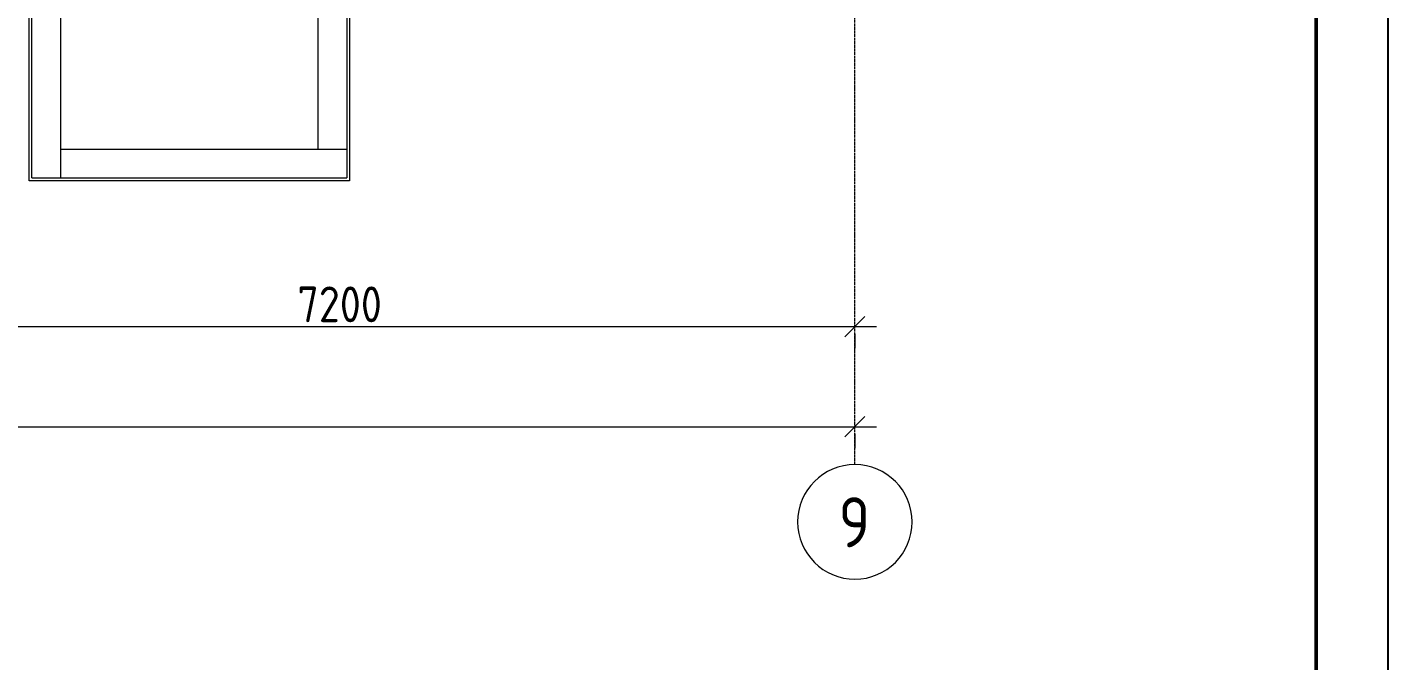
# Model space of a CAD drawing. Header units: millimetres. Extents: x 0 to 351840, y -132678 to 32417.
# Drawn here: x 341301 to 350807, y -54386 to -49960 of the extents above; entities that cross this region are included whole.
import ezdxf

# ---------------------------------------------------------------- set-up
doc = ezdxf.new("R2010")
doc.units = ezdxf.units.MM
doc.linetypes.add('BI_линия_сетки', pattern=[25, 20, -2.5, 0, -2.5])
for name, color, linetype, lineweight in [('KPSP-Рамка', 7, 'Continuous', 70), ('S-GRID-IDEN', 7, 'Continuous', 20), ('Оси', 7, 'Continuous', 9), ('Размеры', 7, 'Continuous', 9), ('Стены наружные', 7, 'Continuous', 18)]:
    doc.layers.add(name, color=color, linetype=linetype, lineweight=lineweight)
doc.styles.add('GOST Common', font='GOST Common.ttf', dxfattribs={"width": 0.9, "height": 350})
doc.styles.add('GOST Common_1', font='GOST Common.ttf', dxfattribs={"width": 0.9, "height": 250})
doc.dimstyles.new('BI_основной_2_5мм_1', dxfattribs={"dimscale": 304.8, "dimtxt": 251.428749, "dimasz": 0.463911, "dimexe": 0.492126, "dimexo": 0.492126, "dimgap": 0.098425, "dimtad": 1, "dimdec": 0, "dimdsep": 46, "dimtxsty": 'GOST Common_1', "dimblk1": 'OBLIQUE', "dimblk2": 'OBLIQUE', "dimsah": 1, "dimcen": 0.09, "dimdle": 0.492126, "dimazin": 0, "dimtfac": 1, "dimtdec": 4, "dimtix": 1, "dimtmove": 0, "dimatfit": 3, "dimfxl": 1, "dimtvp": 1, "dimtolj": 1, "dimtzin": 0, "dimlwd": 20, "dimlwe": 20, "dimarcsym": 2})

# ---------------------------------------------------------------- blocks, each defined once
blk = doc.blocks.new('*U84')
at = {"color": 7, "linetype": 'ByBlock', "lineweight": 25}
blk.add_lwpolyline([(594, 420), (594, 0), (0, 0), (0, 420)], close=True, dxfattribs=at)
at = {"color": 0, "linetype": 'ByBlock', "lineweight": 50}
blk.add_lwpolyline([(589, 415), (589, 5), (20, 5), (20, 415)], close=True, dxfattribs=at)
blk = doc.blocks.new('Ось сетки - _обозначение_ось_круг_Ø8мм-20564-01 Этаж__0_000___Отделочный_')
at = {"layer": 'S-GRID-IDEN', "color": 9}
for start, end in [(360, 180), (180, 360)]:
    blk.add_arc((0, 0), 4, start, end, dxfattribs=at)
blk = doc.blocks.new('_Oblique')
at = {"color": 0, "linetype": 'ByBlock', "lineweight": -2}
blk.add_line((-0.5, -0.5), (0.5, 0.5), dxfattribs=at)
blk = doc.blocks.new('*D985')
at = {"layer": 'Defpoints', "color": 0, "transparency": 16777216}
for p in [(0, -3262.9), (47650, -3262.9), (47650, -3362.9)]:
    blk.add_point(p, dxfattribs=at)
at = {"layer": 'Размеры', "color": 0, "lineweight": 20, "transparency": 16777216}
for p, q in [((-150, -3362.9), (47800, -3362.9)), ((0, -3412.9), (0, -3512.9)), ((47650, -3412.9), (47650, -3512.9))]:
    blk.add_line(p, q, dxfattribs=at)
at = {"layer": 'Размеры', "color": 0, "lineweight": 20, "transparency": 16777216, "xscale": 141.4, "yscale": 141.4, "zscale": 141.4, "rotation": 180}
blk.add_blockref('_Oblique', (0, -3362.9), dxfattribs=at)
at = {"layer": 'Размеры', "color": 0, "lineweight": 20, "transparency": 16777216, "xscale": 141.4, "yscale": 141.4, "zscale": 141.4}
blk.add_blockref('_Oblique', (47650, -3362.9), dxfattribs=at)
at = {"layer": 'Размеры', "color": 0, "lineweight": 20, "transparency": 16777216, "insert": (23825, -3207.9), "char_height": 250, "width": 971.623, "attachment_point": 5, "style": 'GOST Common_1'}
blk.add_mtext('\\A1;47650', dxfattribs=at)
blk = doc.blocks.new('*D993')
at = {"layer": 'Defpoints', "color": 0, "transparency": 16777216}
for p in [(40450, -2562.9), (47650, -2562.9), (47650, -2662.9)]:
    blk.add_point(p, dxfattribs=at)
at = {"layer": 'Размеры', "color": 0, "lineweight": 20, "transparency": 16777216}
for p, q in [((40300, -2662.9), (47800, -2662.9)), ((40450, -2712.9), (40450, -2812.9)), ((47650, -2712.9), (47650, -2812.9))]:
    blk.add_line(p, q, dxfattribs=at)
at = {"layer": 'Размеры', "color": 0, "lineweight": 20, "transparency": 16777216, "xscale": 141.4, "yscale": 141.4, "zscale": 141.4, "rotation": 180}
blk.add_blockref('_Oblique', (40450, -2662.9), dxfattribs=at)
at = {"layer": 'Размеры', "color": 0, "lineweight": 20, "transparency": 16777216, "xscale": 141.4, "yscale": 141.4, "zscale": 141.4}
blk.add_blockref('_Oblique', (47650, -2662.9), dxfattribs=at)
at = {"layer": 'Размеры', "color": 0, "lineweight": 20, "transparency": 16777216, "insert": (44050, -2507.9), "char_height": 250, "width": 756.843, "attachment_point": 5, "style": 'GOST Common_1'}
blk.add_mtext('\\A1;7200', dxfattribs=at)
blk = doc.blocks.new('A$C13a22a9d')
at = {"layer": 'Оси', "color": 9, "linetype": 'BI_линия_сетки'}
blk.add_line((47650, -3627.3), (47650, 29372.3), dxfattribs=at)
at = {"layer": 'Стены наружные', "color": 9}
for p, q in [((41880, -1645), (41880, -428)), ((41900, -1625), (41900, -408.2)), ((42100, -408.2), (42100, -1625)), ((43900, -1425), (43900, -408.2)), ((44100, -408.2), (44100, -1625)), ((44120, -428), (44120, -1645)), ((42100, -1425), (44100, -1425)), ((44120, -1645), (41880, -1645)), ((41900, -1625), (44100, -1625))]:
    blk.add_line(p, q, dxfattribs=at)
at = {"layer": 'S-GRID-IDEN', "color": 9, "xscale": 99.99999999999993, "yscale": 99.99999999999993, "zscale": 99.99999999999993}
blk.add_blockref('Ось сетки - _обозначение_ось_круг_Ø8мм-20564-01 Этаж__0_000___Отделочный_', (47650, -4027.3), dxfattribs=at)
at = {"layer": 'S-GRID-IDEN', "color": 9, "lineweight": 9, "insert": (47536.2, -3854.8), "char_height": 350, "width": 274.177, "attachment_point": 1, "style": 'GOST Common'}
blk.add_mtext('\\fGOST Common|b0|i0|c204|p34|;\\W.9;9', dxfattribs=at)
at = {"layer": 'Размеры', "color": 9, "lineweight": 20}
for base, p1, p2, override, picture, middle in [((47650, -2662.9), (40450, -2562.9), (47650, -2562.9), {"dimpost": '<>', "dimfxl": 7200}, '*D993', (44050, -2507.9)), ((47650, -3362.9), (0, -3262.9), (47650, -3262.9), {"dimpost": '<>', "dimfxl": 47650}, '*D985', (23825, -3207.9))]:
    dim = blk.add_linear_dim(base=base, p1=p1, p2=p2, dimstyle='BI_основной_2_5мм_1', override=override, dxfattribs=at)
    dim.commit()
    dim.dimension.update_dxf_attribs({"geometry": picture, "text_midpoint": middle})

msp = doc.modelspace()

# ---------------------------------------------------------------- block references
msp.add_blockref('A$C13a22a9d', (299433.4, -49388.2))
at = {"layer": 'KPSP-Рамка', "xscale": 100, "yscale": 100, "zscale": 100}
msp.add_blockref('*U84', (291406.6, -60658.9), dxfattribs=at)

doc.saveas('drawing.dxf')
